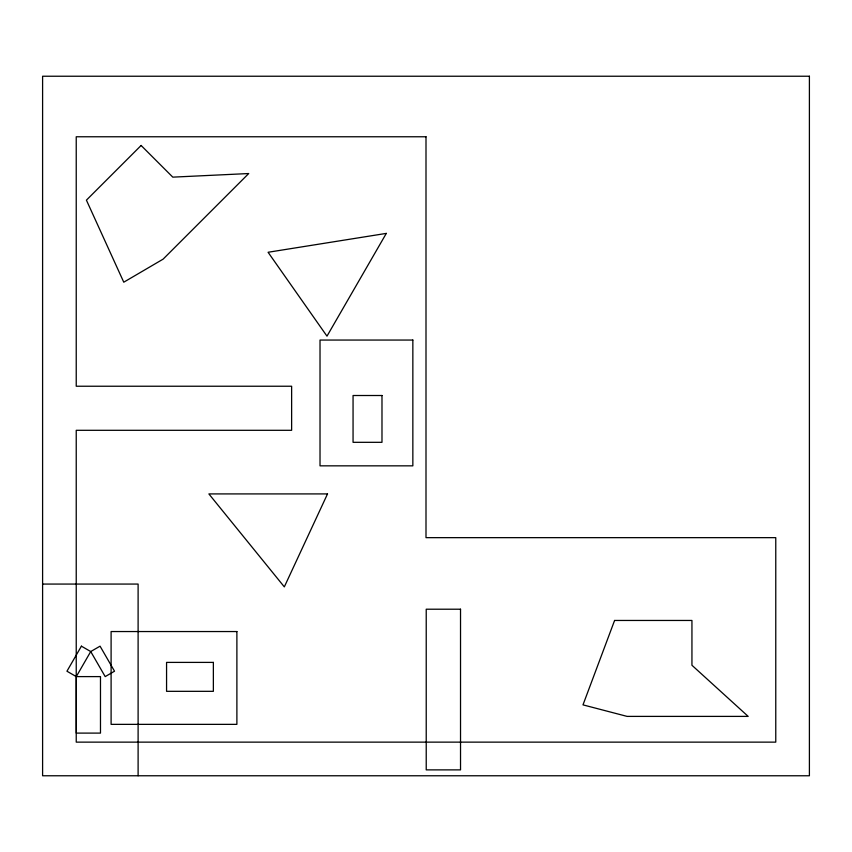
<?xml version="1.0" encoding="UTF-8"?>
<svg xmlns="http://www.w3.org/2000/svg" width="852" height="852" viewBox="0 0 852 852"><rect width="100%" height="100%" fill="white"/><g stroke="black" fill="none" stroke-linecap="round" stroke-linejoin="round"><path stroke-width="1.28" d="M42.6 584.067L138.109 584.067L138.109 775.767M614.59 620.458L582.992 704.87L627.104 716.394L748.173 716.394L691.941 665.263L691.941 620.458L614.59 620.458M327.519 493.915L284.323 586.879L208.868 493.915L327.519 493.915M81.409 646.167L66.946 671.216L76.275 676.605L100.483 676.605L100.483 733.103L76.275 733.103L76.275 676.605L90.727 651.556L100.057 646.167L114.519 671.216L105.19 676.605L90.727 651.556L81.409 646.167M386.307 233.395L326.987 336.157L268.082 252.267L386.307 233.395M141.112 145.468L86.414 200.156L123.764 282.193L163.105 259.146L248.709 173.542L172.796 177.141L141.112 145.468M809.4 76.233L42.6 76.233L42.6 775.767L809.4 775.767L809.4 76.233M426 136.767L76.233 136.767L76.233 386.233L291.629 386.233L291.629 430.303L76.233 430.303L76.233 742.135L775.767 742.135L775.767 537.655L426 537.655L426 136.767M412.847 340.055L320.022 340.055L320.022 465.842L412.847 465.842L412.847 340.055M381.984 395.509L353.058 395.509L353.058 442.316L381.984 442.316L381.984 395.509M460.527 609.212L426.224 609.212L426.224 769.878L460.527 769.878L460.527 609.212M236.888 631.545L111.101 631.545L111.101 724.36L236.888 724.36L236.888 631.545M213.362 662.398L166.566 662.398L166.566 691.323L213.362 691.323L213.362 662.398"/></g></svg>
